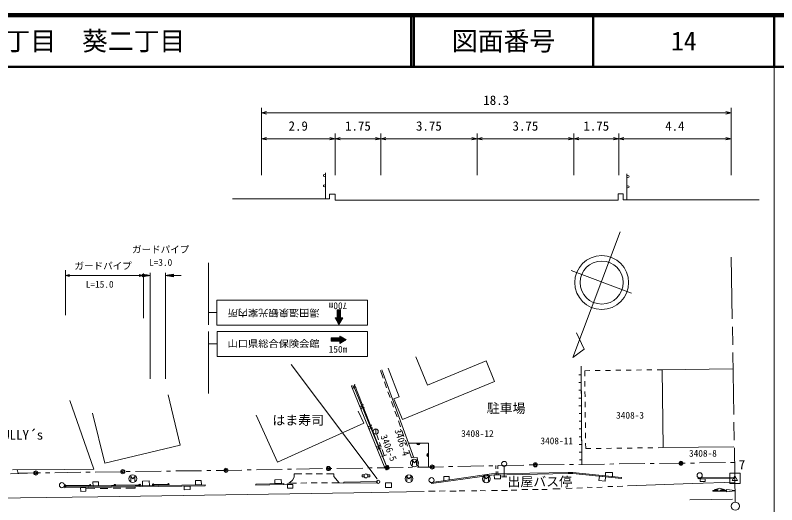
# Model space of a CAD drawing. Units: millimetres, scale not verified. Extents: x 40000 to 680000, y 20000 to 380000.
# Drawn here: x 432113 to 579500, y 285136 to 380000 of the extents above; entities that cross this region are included whole.
import ezdxf
from ezdxf.enums import TextEntityAlignment as Align

# ---------------------------------------------------------------- set-up
doc = ezdxf.new("R2010")
doc.units = ezdxf.units.MM
doc.header["$LTSCALE"] = 1000
doc.header["$PDMODE"] = 32
doc.header["$PDSIZE"] = 500
doc.linetypes.add('CHAIN', pattern=[18.5, 12, -1.5, 3.5, -1.5])
for name, color, linetype, lineweight in [('M-BGD', 7, 'Continuous', 13), ('M-BGD-EXST', 7, 'Continuous', 13), ('M-BMK', 2, 'CHAIN', 13), ('M-BMK-OTRS', 5, 'Continuous', 13), ('M-BMK-ROW', 30, 'Continuous', 13), ('M-BMK-SRVR', 3, 'Continuous', 13), ('M-STR-HTXT', 7, 'Continuous', 13), ('M-STR-STRC', 7, 'Continuous', 13), ('M-TTL', 2, 'Continuous', 140), ('M-TTL-BAND', 7, 'Continuous', 13), ('M-TTL-LINE', 7, 'Continuous', 50)]:
    doc.layers.add(name, color=color, linetype=linetype, lineweight=lineweight)
doc.layers.add('M-BMK-HTXT', color=7, linetype='Continuous')
doc.layers.add('M-TTL-TXT', color=7, linetype='Continuous')
doc.styles.add('ＭＳ ゴシック', font='')
doc.styles.get('ＭＳ ゴシック').set_extended_font_data('MS Gothic')

msp = doc.modelspace()

# ---------------------------------------------------------------- linework, layer by layer
at = {"layer": 'M-BGD'}
for p, q in [((479756, 348991), (479756, 362071)), ((479756, 361071), (480756, 361321)), ((570645, 361071), (569645, 361321)), ((570645, 348991), (570645, 362071)), ((479756, 361071), (570645, 361071)), ((479756, 361071), (480756, 360821)), ((570645, 361071), (569645, 360821)), ((494010, 348991), (494010, 357071)), ((502867, 348991), (502867, 357071)), ((521485, 348991), (521485, 357071)), ((540220, 348991), (540220, 357071)), ((548913, 348991), (548913, 357071)), ((479756, 356071), (480756, 356321)), ((479756, 356071), (494010, 356071)), ((479756, 356071), (480756, 355821)), ((494010, 356071), (493010, 356321)), ((494010, 356071), (493010, 355821)), ((494010, 356071), (495010, 356321)), ((494010, 356071), (502867, 356071)), ((494010, 356071), (495010, 355821)), ((502867, 356071), (501867, 356321)), ((502867, 356071), (501867, 355821)), ((502867, 356071), (503867, 356321)), ((502867, 356071), (521485, 356071)), ((502867, 356071), (503867, 355821)), ((521485, 356071), (520485, 356321)), ((521485, 356071), (520485, 355821)), ((521485, 356071), (522485, 356321)), ((521485, 356071), (540220, 356071)), ((521485, 356071), (522485, 355821)), ((540220, 356071), (539220, 356321)), ((540220, 356071), (539220, 355821)), ((540220, 356071), (541220, 356321)), ((540220, 356071), (548913, 356071)), ((540220, 356071), (541220, 355821)), ((548913, 356071), (547913, 356321)), ((548913, 356071), (547913, 355821)), ((548913, 356071), (549913, 356321)), ((548913, 356071), (570645, 356071)), ((548913, 356071), (549913, 355821)), ((570645, 356071), (569645, 356321)), ((570645, 356071), (569645, 355821)), ((492194, 344435), (492194, 349435)), ((550457, 344253), (550457, 349253)), ((511888, 308337), (509618, 313833)), ((523257, 313032), (511888, 308337)), ((524898, 309057), (523257, 313032)), ((503314, 309683), (502776, 311187)), ((504306, 311639), (506393, 306068)), ((541664, 312027), (541798, 293028)), ((541669, 311257), (541799, 292896)), ((543329, 311130), (542329, 311117)), ((542342, 310067), (542329, 311117)), ((545328, 311155), (544328, 311142)), ((547328, 311180), (546328, 311168)), ((549328, 311206), (548328, 311193)), ((551328, 311231), (550328, 311218)), ((553328, 311256), (552328, 311244)), ((555328, 311282), (554328, 311269)), ((557327, 311307), (556328, 311294)), ((557327, 311307), (571026, 311481)), ((557519, 296208), (557327, 311307)), ((541676, 310326), (541176, 310323)), ((498119, 307884), (497198, 308272)), ((503625, 292315), (497216, 308094)), ((497853, 308539), (497465, 307617)), ((497659, 308078), (504079, 292322)), ((504079, 292322), (497827, 308235)), ((503987, 307799), (503583, 308929)), ((507059, 301690), (524898, 309057)), ((541686, 308826), (541186, 308823)), ((542367, 308067), (542355, 309067)), ((504660, 305916), (504256, 307046)), ((541697, 307326), (541197, 307323)), ((542393, 306067), (542380, 307067)), ((464052, 296694), (461717, 306418)), ((505334, 304033), (504930, 305163)), ((505418, 305665), (506393, 306068)), ((507059, 301690), (505418, 305665)), ((541707, 305826), (541207, 305823)), ((499725, 303945), (498803, 304333)), ((499458, 304600), (499070, 303678)), ((541718, 304326), (541218, 304323)), ((542418, 304067), (542405, 305067)), ((449428, 293181), (447092, 302904)), ((482852, 293412), (478746, 302530)), ((499557, 300934), (498496, 303290)), ((506007, 302150), (505603, 303280)), ((541728, 302826), (541228, 302823)), ((542443, 302068), (542431, 303068)), ((482852, 293412), (499557, 300934)), ((506680, 300267), (506276, 301396)), ((541739, 301327), (541239, 301323)), ((542469, 300068), (542456, 301068)), ((501330, 300006), (500408, 300394)), ((501063, 300661), (500675, 299739)), ((501876, 299830), (501876, 298830)), ((507354, 298383), (506950, 299513)), ((541750, 299827), (541250, 299823)), ((502042, 298859), (502447, 297706)), ((541760, 298327), (541260, 298323)), ((542494, 298068), (542481, 299068)), ((449428, 293181), (464052, 296694)), ((502935, 296067), (502013, 296455)), ((502668, 296722), (502280, 295800)), ((502613, 297234), (502945, 296291)), ((508027, 296500), (507623, 297630)), ((512074, 297058), (508174, 297058)), ((512074, 297058), (512074, 292458)), ((541771, 296827), (541271, 296823)), ((542520, 296018), (542507, 297068)), ((557519, 296208), (571218, 296382)), ((503989, 294833), (503045, 294501)), ((503111, 295819), (503517, 294667)), ((508834, 294243), (508297, 295747)), ((541781, 295327), (541281, 295323)), ((543520, 296031), (542520, 296018)), ((545520, 296056), (544520, 296043)), ((547520, 296081), (546520, 296069)), ((549519, 296107), (548520, 296094)), ((551519, 296132), (550519, 296119)), ((553519, 296158), (552519, 296145)), ((555519, 296183), (554519, 296170)), ((557519, 296208), (556519, 296196)), ((509212, 294400), (508834, 294243)), ((541792, 293827), (541292, 293823)), ((431560, 291892), (441664, 292004)), ((504540, 292128), (503618, 292516)), ((504273, 292783), (503885, 291861)), ((525159, 292073), (525151, 292723)), ((525493, 292731), (525520, 292080)), ((526749, 292556), (526749, 290556)), ((485762, 289933), (486073, 290510)), ((486073, 290510), (486128, 291110)), ((486128, 291110), (487553, 291114)), ((488353, 291117), (489553, 291120)), ((490353, 291122), (491553, 291126)), ((492353, 291128), (493778, 291132)), ((493778, 291132), (493800, 290633)), ((493800, 290633), (494833, 289389)), ((499668, 290916), (499243, 290916)), ((499243, 290916), (499243, 290541)), ((499243, 290541), (499668, 290541)), ((500318, 290916), (500743, 290916)), ((500743, 290541), (500318, 290541)), ((500743, 290916), (500743, 290541)), ((515087, 289814), (515067, 290604)), ((525173, 290923), (525165, 291573)), ((525541, 291580), (525568, 290930)), ((526249, 290556), (527249, 290556)), ((539101, 291366), (540013, 291384)), ((540013, 291384), (549445, 290408)), ((546381, 290725), (546385, 291423)), ((549424, 290209), (549445, 290408)), ((570395, 289243), (570395, 291243)), ((570395, 291243), (572395, 291243)), ((571395, 290743), (570895, 289843)), ((571895, 289843), (571395, 290743)), ((572395, 291243), (572395, 289243)), ((441935, 288864), (446439, 288903)), ((446739, 288906), (451243, 288945)), ((451543, 288948), (456047, 288987)), ((458966, 289057), (461614, 289090)), ((484105, 289062), (484696, 289111)), ((484696, 289111), (485284, 289456)), ((486568, 289355), (485102, 289349)), ((485284, 289456), (485762, 289933)), ((488568, 289363), (487368, 289358)), ((490568, 289372), (489368, 289367)), ((492568, 289380), (491368, 289375)), ((494833, 289389), (493368, 289383)), ((494833, 289389), (495712, 289306)), ((512664, 289474), (512692, 289276)), ((572395, 289243), (570395, 289243)), ((570895, 289843), (571895, 289843)), ((445800, 288254), (447549, 288278)), ((448549, 288292), (450049, 288313)), ((451049, 288328), (452548, 288349)), ((453548, 288363), (455297, 288387)), ((455297, 288387), (455297, 288606))]:
    msp.add_line(p, q, dxfattribs=at)
for points in [[(474141, 344435), (492915, 344435), (492915, 345315), (494037, 345315), (494037, 344193), (548789, 344193), (548789, 345381), (549779, 345381), (549779, 344253), (576089, 344253)], [(510177, 292416), (509922, 294317), (509278, 294217), (503088, 311305)], [(441664, 292004), (447338, 292067), (442712, 305342)], [(539101, 291366), (524279, 291108), (512664, 289474)], [(539104, 291167), (524295, 290908), (512692, 289276)], [(515067, 290604), (516079, 290629), (516095, 289956)], [(539101, 291366), (540013, 291384), (549445, 290408)], [(539104, 291167), (540004, 291184), (549424, 290209)], [(546385, 291423), (547732, 291415), (547728, 290590), (547686, 290590)]]:
    msp.add_lwpolyline(points, dxfattribs=at)
for points in [[(524834, 290917), (526033, 290938), (526047, 290167), (524847, 290146)], [(545167, 290650), (546352, 290527), (546269, 289724), (545084, 289847)], [(564280, 290169), (571395, 290243), (571393, 290431), (564278, 290357)], [(441698, 288414), (468878, 288797), (468876, 289005), (441695, 288622)], [(447174, 288699), (448239, 288714), (448227, 289581), (447161, 289566)], [(456761, 288834), (458077, 288853), (458064, 289747), (456748, 289728)], [(467001, 288979), (468134, 288995), (468122, 289862), (466989, 289847)], [(478687, 288951), (484105, 289062), (484101, 289270), (478682, 289159)], [(482367, 289234), (483618, 289260), (483603, 290005), (482352, 289980)], [(484813, 289092), (485849, 289092), (485849, 288360), (484813, 288360)], [(495712, 289306), (502159, 289402), (502156, 289625), (495708, 289529)], [(503766, 288508), (504913, 288515), (504908, 289396), (503760, 289388)], [(564662, 290173), (565662, 290184), (565667, 289654), (564668, 289644)], [(444768, 288458), (445797, 288472), (445807, 287744), (444778, 287730)], [(465989, 288757), (464824, 288740), (464834, 288062), (465999, 288078)]]:
    msp.add_lwpolyline(points, close=True, dxfattribs=at)
for centre, radius in [((491944, 348935), 200), ((550707, 348753), 200), ((491944, 346935), 200), ((550707, 346753), 200), ((501876, 299330), 500), ((526749, 293056), 500), ((499993, 290728), 375), ((512684, 289907), 500), ((564585, 290842), 500), ((441152, 288940), 500), ((441785, 288862), 150), ((441785, 288862), 120), ((441785, 288862), 100), ((446589, 288904), 150), ((446589, 288904), 120), ((446589, 288904), 100), ((451393, 288946), 150), ((451393, 288946), 120), ((451393, 288946), 100), ((456197, 288988), 150), ((456197, 288988), 120), ((456197, 288988), 100), ((458816, 289055), 150), ((458816, 289055), 120), ((458816, 289055), 100), ((461764, 289092), 150), ((461764, 289092), 120), ((461764, 289092), 100)]:
    msp.add_circle(centre, radius, dxfattribs=at)
for centre, radius, start, end in [((510124, 297112), 354, 188.79741, 351.20259), ((510124, 297112), 283, 191.02145, 348.97855), ((510124, 297112), 212, 194.76778, 345.23222), ((510124, 297112), 142, 202.47951, 337.52049), ((510124, 297112), 100, 212.79717, 327.20283), ((512128, 294758), 354, 98.79741, 261.20259), ((512128, 294758), 283, 101.02145, 258.97855), ((512128, 294758), 212, 104.76778, 255.23222), ((512128, 294758), 142, 112.47951, 247.52049), ((512128, 294758), 100, 122.79717, 237.20283)]:
    msp.add_arc(centre, radius, start, end, dxfattribs=at)
at = {"layer": 'M-BGD-EXST'}
for p, q in [((508971, 292792), (508971, 293692)), ((508971, 293692), (509384, 293242)), ((509384, 293242), (509796, 293692)), ((509796, 293692), (509796, 292792)), ((454458, 289741), (454458, 290641)), ((454458, 290641), (454871, 290191)), ((454871, 290191), (455283, 290641)), ((455283, 290641), (455283, 289741)), ((507903, 289730), (507903, 290630)), ((507903, 290630), (508316, 290180)), ((508316, 290180), (508728, 290630)), ((508728, 290630), (508728, 289730)), ((522868, 289716), (522868, 290616)), ((522868, 290616), (523280, 290166)), ((523280, 290166), (523693, 290616)), ((523693, 290616), (523693, 289716))]:
    msp.add_line(p, q, dxfattribs=at)
for centre in [(509384, 293242), (454871, 290191), (508316, 290180), (523280, 290166)]:
    msp.add_circle(centre, 750, dxfattribs=at)
at = {"layer": 'M-BMK'}
msp.add_line((570699, 333145), (571469, 285673), dxfattribs=at)
at = {"layer": 'M-BMK-OTRS'}
for p, q in [((512097, 287749), (513410, 287765)), ((514130, 287765), (515347, 287829)), ((516196, 287765), (517477, 287797)), ((518021, 287829), (519142, 287845)), ((520423, 287861), (521432, 287845)), ((522128, 287893), (523137, 287861)), ((524274, 287925), (525443, 287909)), ((526211, 287909), (527396, 287925)), ((530166, 288070), (531335, 288070)), ((532227, 288116), (533316, 288100)), ((534001, 288118), (535089, 288102)), ((536146, 288214), (537571, 288246)), ((538724, 288310), (539877, 288374)), ((540805, 288358), (541878, 288438)), ((542783, 288534), (543776, 288470)), ((544656, 288502), (545697, 288582)), ((546802, 288662), (547794, 288678)), ((548643, 288678), (549732, 288726))]:
    msp.add_line(p, q, dxfattribs=at)
for points in [[(550628, 288822), (563171, 289282), (571406, 289540)], [(324442, 285150), (398136, 286046), (448130, 286701), (497628, 287485), (511264, 287733)], [(528116, 287958), (528180, 287958), (529173, 287974)]]:
    msp.add_lwpolyline(points, dxfattribs=at)
at = {"layer": 'M-BMK-ROW'}
for p, q in [((564572, 293240), (569571, 293320)), ((570571, 293336), (571344, 293348)), ((432507, 291902), (432658, 291249)), ((472893, 291806), (475983, 291860)), ((476983, 291878), (477783, 291892)), ((478783, 291910), (483782, 291999)), ((484782, 292016), (485582, 292031)), ((486581, 292048), (491581, 292137)), ((492581, 292155), (492729, 292157)), ((492729, 292157), (493380, 292167)), ((494380, 292181), (499380, 292254)), ((500380, 292268), (501180, 292280)), ((502180, 292294), (504079, 292322)), ((504079, 292322), (507179, 292370)), ((508179, 292385), (508979, 292398)), ((509979, 292413), (512795, 292457)), ((512795, 292457), (514978, 292504)), ((515978, 292525), (516777, 292543)), ((517777, 292564), (522776, 292672)), ((523776, 292693), (524576, 292711)), ((525575, 292732), (530574, 292840)), ((531574, 292862), (532374, 292879)), ((533374, 292894), (538373, 292946)), ((539373, 292957), (540173, 292965)), ((541173, 292975), (546173, 293028)), ((547173, 293038), (547973, 293047)), ((548973, 293057), (553972, 293110)), ((554972, 293120), (555772, 293129)), ((556772, 293139), (560954, 293183)), ((560954, 293183), (561772, 293196)), ((562772, 293212), (563572, 293225)), ((431206, 291133), (436114, 291303)), ((432658, 291249), (436114, 291303)), ((436114, 291303), (436987, 291316)), ((437987, 291331), (438787, 291343)), ((439787, 291358), (444786, 291433)), ((445786, 291448), (446586, 291460)), ((447586, 291475), (452585, 291551)), ((453585, 291564), (454385, 291574)), ((455385, 291587), (460385, 291649)), ((461385, 291662), (462184, 291672)), ((463184, 291684), (468184, 291747)), ((469184, 291759), (469984, 291769)), ((470984, 291782), (472893, 291806))]:
    msp.add_line(p, q, dxfattribs=at)
for centre in [(560954, 293183), (452927, 291556), (472893, 291806), (492729, 292157), (504079, 292322), (512795, 292457), (532766, 292887), (436114, 291303)]:
    msp.add_circle(centre, 400, dxfattribs=at)
for p in [(560954, 293183), (472893, 291806), (492729, 292157), (504079, 292322), (512795, 292457), (532766, 292887), (436114, 291303), (452927, 291556)]:
    msp.add_point(p, dxfattribs=at)
at = {"layer": 'M-BMK-SRVR'}
for p, q in [((549167, 338003), (540051, 313653)), ((551364, 326134), (539740, 330527)), ((542220, 315267), (540742, 318428)), ((540051, 313653), (542220, 315267))]:
    msp.add_line(p, q, dxfattribs=at)
for centre, radius in [((545616, 328200), 5217), ((545616, 328200), 4174), ((571482, 284873), 800)]:
    msp.add_circle(centre, radius, dxfattribs=at)
at = {"layer": 'M-STR-HTXT'}
for p, q in [((441837, 330620), (441837, 321908)), ((441837, 329568), (442637, 329768)), ((441837, 329568), (456927, 329568)), ((441837, 329568), (442637, 329368)), ((455228, 329568), (456728, 329568)), ((456927, 329568), (456127, 329768)), ((456927, 329568), (456127, 329368)), ((458228, 329568), (456728, 329818)), ((456728, 329818), (456728, 329318)), ((457028, 329768), (456728, 329768)), ((456728, 329718), (457328, 329718)), ((457628, 329668), (456728, 329668)), ((456728, 329618), (457928, 329618)), ((458228, 329568), (456728, 329318)), ((458228, 329568), (456728, 329568)), ((456728, 329518), (457928, 329518)), ((457628, 329468), (456728, 329468)), ((456728, 329418), (457328, 329418)), ((457028, 329368), (456728, 329368)), ((456927, 329982), (456927, 321269)), ((458228, 329568), (458228, 330068)), ((458228, 329568), (458228, 309568)), ((461228, 329568), (461228, 330068)), ((461228, 329568), (462728, 329818)), ((461228, 329568), (461228, 309568)), ((461228, 329568), (462728, 329318)), ((461228, 329568), (462728, 329568)), ((462728, 329618), (461528, 329618)), ((462728, 329518), (461528, 329518)), ((461828, 329668), (462728, 329668)), ((461828, 329468), (462728, 329468)), ((462728, 329718), (462128, 329718)), ((462728, 329418), (462128, 329418)), ((462428, 329768), (462728, 329768)), ((462428, 329368), (462728, 329368)), ((462728, 329318), (462728, 329818)), ((462728, 329568), (464228, 329568)), ((502173, 290143), (485494, 312319))]:
    msp.add_line(p, q, dxfattribs=at)
at = {"layer": 'M-STR-STRC'}
for p, q in [((469493, 332014), (469493, 320014)), ((495043, 322884), (494422, 322271)), ((494910, 322893), (494423, 322412)), ((494625, 322893), (494424, 322694)), ((494768, 322893), (494424, 322553)), ((494483, 322893), (494425, 322836)), ((495039, 322208), (494425, 322830)), ((495040, 322349), (494504, 322893)), ((495041, 322490), (494644, 322893)), ((495042, 322632), (494785, 322893)), ((495043, 322773), (494925, 322893)), ((469493, 322384), (471221, 322384)), ((494085, 321376), (494058, 321350)), ((494948, 320448), (494058, 321351)), ((494226, 321375), (494107, 321259)), ((494367, 321374), (494157, 321167)), ((495001, 320537), (494174, 321376)), ((495037, 321894), (494206, 321075)), ((495036, 321752), (494256, 320983)), ((495035, 321611), (494305, 320892)), ((495054, 320626), (494315, 321375)), ((495034, 321470), (494354, 320800)), ((495075, 321370), (494404, 320708)), ((495038, 322035), (494418, 321425)), ((495107, 320714), (494418, 321413)), ((495039, 322177), (494419, 321566)), ((495160, 320803), (494419, 321554)), ((495041, 322460), (494420, 321848)), ((495040, 322318), (494420, 321707)), ((495266, 320981), (494420, 321838)), ((495213, 320892), (494420, 321696)), ((495041, 322601), (494421, 321989)), ((495319, 321069), (494421, 321980)), ((495042, 322742), (494422, 322130)), ((495035, 321642), (494422, 322263)), ((495034, 321500), (494422, 322121)), ((495036, 321783), (494423, 322405)), ((495038, 322066), (494424, 322688)), ((495037, 321925), (494424, 322547)), ((495216, 321368), (494453, 320616)), ((495357, 321367), (494503, 320525)), ((495492, 321360), (494552, 320433)), ((495372, 321158), (495163, 321369)), ((495425, 321247), (495305, 321367)), ((495478, 321335), (495447, 321366)), ((494895, 320360), (494227, 321037)), ((494842, 320271), (494395, 320724)), ((494789, 320182), (494564, 320410)), ((495288, 321019), (494601, 320341)), ((495084, 320677), (494651, 320249)), ((494880, 320335), (494700, 320158)), ((494736, 320094), (494733, 320096)), ((469493, 306716), (469493, 318716)), ((491124, 318716), (471221, 318716)), ((493247, 317413), (493304, 317470)), ((493247, 317272), (493445, 317470)), ((493247, 317130), (493587, 317470)), ((493247, 316989), (493728, 317469)), ((493786, 316852), (493247, 317391)), ((493645, 316852), (493247, 317250)), ((493503, 316852), (493247, 317108)), ((493362, 316852), (493247, 316967)), ((493251, 316852), (493869, 317469)), ((493928, 316852), (493309, 317470)), ((493393, 316852), (494010, 317469)), ((494069, 316852), (493451, 317470)), ((493534, 316852), (494151, 317469)), ((494211, 316852), (493593, 317470)), ((493676, 316852), (494292, 317468)), ((494352, 316852), (493734, 317469)), ((493817, 316852), (494433, 317468)), ((494493, 316852), (493876, 317469)), ((493959, 316852), (494574, 317468)), ((494635, 316852), (494018, 317469)), ((494100, 316852), (494715, 317467)), ((494776, 316852), (494160, 317468)), ((494241, 316852), (494856, 317467)), ((495205, 316564), (494301, 317468)), ((494383, 316852), (495207, 317676)), ((495294, 316616), (494443, 317468)), ((494524, 316852), (495299, 317626)), ((495384, 316669), (494585, 317467)), ((494666, 316852), (495390, 317576)), ((495473, 316721), (494727, 317467)), ((494807, 316852), (495482, 317526)), ((495562, 316774), (494868, 317467)), ((494907, 317800), (494933, 317827)), ((494907, 317659), (495025, 317777)), ((494907, 317518), (495116, 317726)), ((495740, 316878), (494907, 317711)), ((495651, 316826), (494907, 317570)), ((494907, 316810), (495573, 317476)), ((494907, 316669), (495664, 317426)), ((494907, 316528), (495756, 317376)), ((494913, 316392), (495847, 317326)), ((495829, 316931), (494933, 317827)), ((495918, 316983), (495245, 317656)), ((495256, 316594), (495939, 317276)), ((496007, 317035), (495558, 317485)), ((495600, 316796), (496030, 317226)), ((496096, 317088), (495870, 317314)), ((495943, 316998), (496121, 317176)), ((496185, 317140), (496182, 317143)), ((469493, 316347), (471221, 316347)), ((495116, 316512), (494907, 316721)), ((495027, 316459), (494907, 316579)), ((494938, 316407), (494908, 316438)), ((471221, 313856), (491124, 313856)), ((568080, 287915), (567130, 287910)), ((567130, 287910), (567131, 287768)), ((569790, 287782), (567131, 287768)), ((568457, 288345), (567414, 288054)), ((568174, 288058), (567414, 288054)), ((568102, 287920), (568080, 287915)), ((568174, 288058), (568102, 287920)), ((569504, 288066), (568457, 288345)), ((568683, 287973), (568460, 287917)), ((569789, 287925), (568460, 287917)), ((568744, 288061), (568683, 287973)), ((569504, 288066), (568744, 288061)), ((569789, 288067), (569789, 287925)), ((571432, 287908), (569789, 288067)), ((569790, 287782), (569791, 287640)), ((569791, 287640), (571434, 287817)), ((562688, 286072), (570961, 286242))]:
    msp.add_line(p, q, dxfattribs=at)
for points in [[(500284, 319954), (471142, 319954), (471142, 324814), (500284, 324814)], [(494418, 321374), (494044, 321377), (494735, 320093), (495496, 321366), (495033, 321370), (495044, 322893), (494426, 322893)], [(500284, 313856), (471221, 313856), (471221, 318716), (500284, 318716)], [(494907, 317467), (494907, 317841), (496186, 317141), (494908, 316389), (494906, 316852), (493247, 316852), (493247, 317471)]]:
    msp.add_lwpolyline(points, close=True, dxfattribs=at)
msp.add_circle((502369, 289592), 305, dxfattribs=at)
at = {"layer": 'M-TTL'}
msp.add_line((680000, 380000), (40000, 380000), dxfattribs=at)
at = {"layer": 'M-TTL-BAND'}
msp.add_line((579000, 20000), (579000, 370000), dxfattribs=at)
at = {"layer": 'M-TTL-LINE'}
for p, q in [((508747, 380000), (508747, 370000)), ((509247, 380000), (509247, 370000)), ((543997, 380000), (543997, 370000)), ((579000, 380000), (579000, 370000)), ((40000, 370000), (680000, 370000))]:
    msp.add_line(p, q, dxfattribs=at)

# ---------------------------------------------------------------- texts
at = {"layer": 'M-BGD', "style": 'ＭＳ ゴシック'}
for s, p in [('18.3', (525201, 362071)), ('2.9', (486883, 357071)), ('1.75', (498439, 357071)), ('3.75', (512176, 357071)), ('3.75', (530853, 357071)), ('1.75', (544567, 357071)), ('4.4', (559779, 357071)), ('駐車場\u3000', (528367, 302372)), ('はま寿司', (486878, 300068)), ('TULLY´s', (433029, 297215))]:
    msp.add_text(s, height=1833, dxfattribs=at).set_placement(p, align=Align.BOTTOM_CENTER)
msp.add_text('出屋バス停', height=1833, dxfattribs=at).set_placement((533627, 289624), align=Align.MIDDLE_CENTER)
at = {"layer": 'M-BMK-HTXT', "style": 'ＭＳ ゴシック'}
for s, p in [('3408-3', (551111, 301424)), ('3408-12', (521569, 297887)), ('3408-11', (536905, 296470)), ('3408-8', (565206, 294048))]:
    msp.add_text(s, height=1320, dxfattribs=at).set_placement(p, align=Align.BOTTOM_CENTER)
for s, rotation, p in [('3406-4', 288.208, (505946, 296914)), ('3406-5', 291.975, (503406, 295783))]:
    msp.add_text(s, height=1320, rotation=rotation, dxfattribs=at).set_placement(p, align=Align.BOTTOM_CENTER)
at = {"layer": 'M-BMK-SRVR', "style": 'ＭＳ ゴシック'}
msp.add_text('7', height=1833, dxfattribs=at).set_placement((572138, 291430), align=Align.BOTTOM_LEFT)
at = {"layer": 'M-STR-HTXT', "style": 'ＭＳ ゴシック'}
for s, p in [('ガードパイプ', (460255, 333543)), ('ガードパイプ', (449119, 330364)), ('L=3.0', (460255, 331043)), ('L=15.0', (448460, 326805))]:
    msp.add_text(s, height=1320, dxfattribs=at).set_placement(p, align=Align.BOTTOM_CENTER)
at = {"layer": 'M-STR-STRC', "style": 'ＭＳ ゴシック'}
msp.add_text('700m', height=1320, rotation=180, dxfattribs=at).set_placement((494578, 324729), align=Align.BOTTOM_CENTER)
at = {"layer": 'M-STR-STRC', "style": 'ＭＳ ゴシック', "width": 1.1}
msp.add_text('湯田温泉観光案内所', height=1320, rotation=180, dxfattribs=at).set_placement((482114, 323376), align=Align.BOTTOM_CENTER)
msp.add_text('山口県総合保険会館', height=1320, dxfattribs=at).set_placement((482114, 315294), align=Align.BOTTOM_CENTER)
at = {"layer": 'M-STR-STRC', "style": 'ＭＳ ゴシック'}
msp.add_text('150m', height=1320, dxfattribs=at).set_placement((494578, 314222), align=Align.BOTTOM_CENTER)
at = {"layer": 'M-TTL-TXT', "style": 'ＭＳ ゴシック'}
msp.add_text('山口市葵一丁目\u3000葵二丁目', height=3666, dxfattribs=at).set_placement((405024, 375000), align=Align.MIDDLE_LEFT)
for s, p in [('図面番号', (526622, 375000)), ('14', (561497, 375000))]:
    msp.add_text(s, height=3666, dxfattribs=at).set_placement(p, align=Align.MIDDLE_CENTER)

doc.saveas('drawing.dxf')
